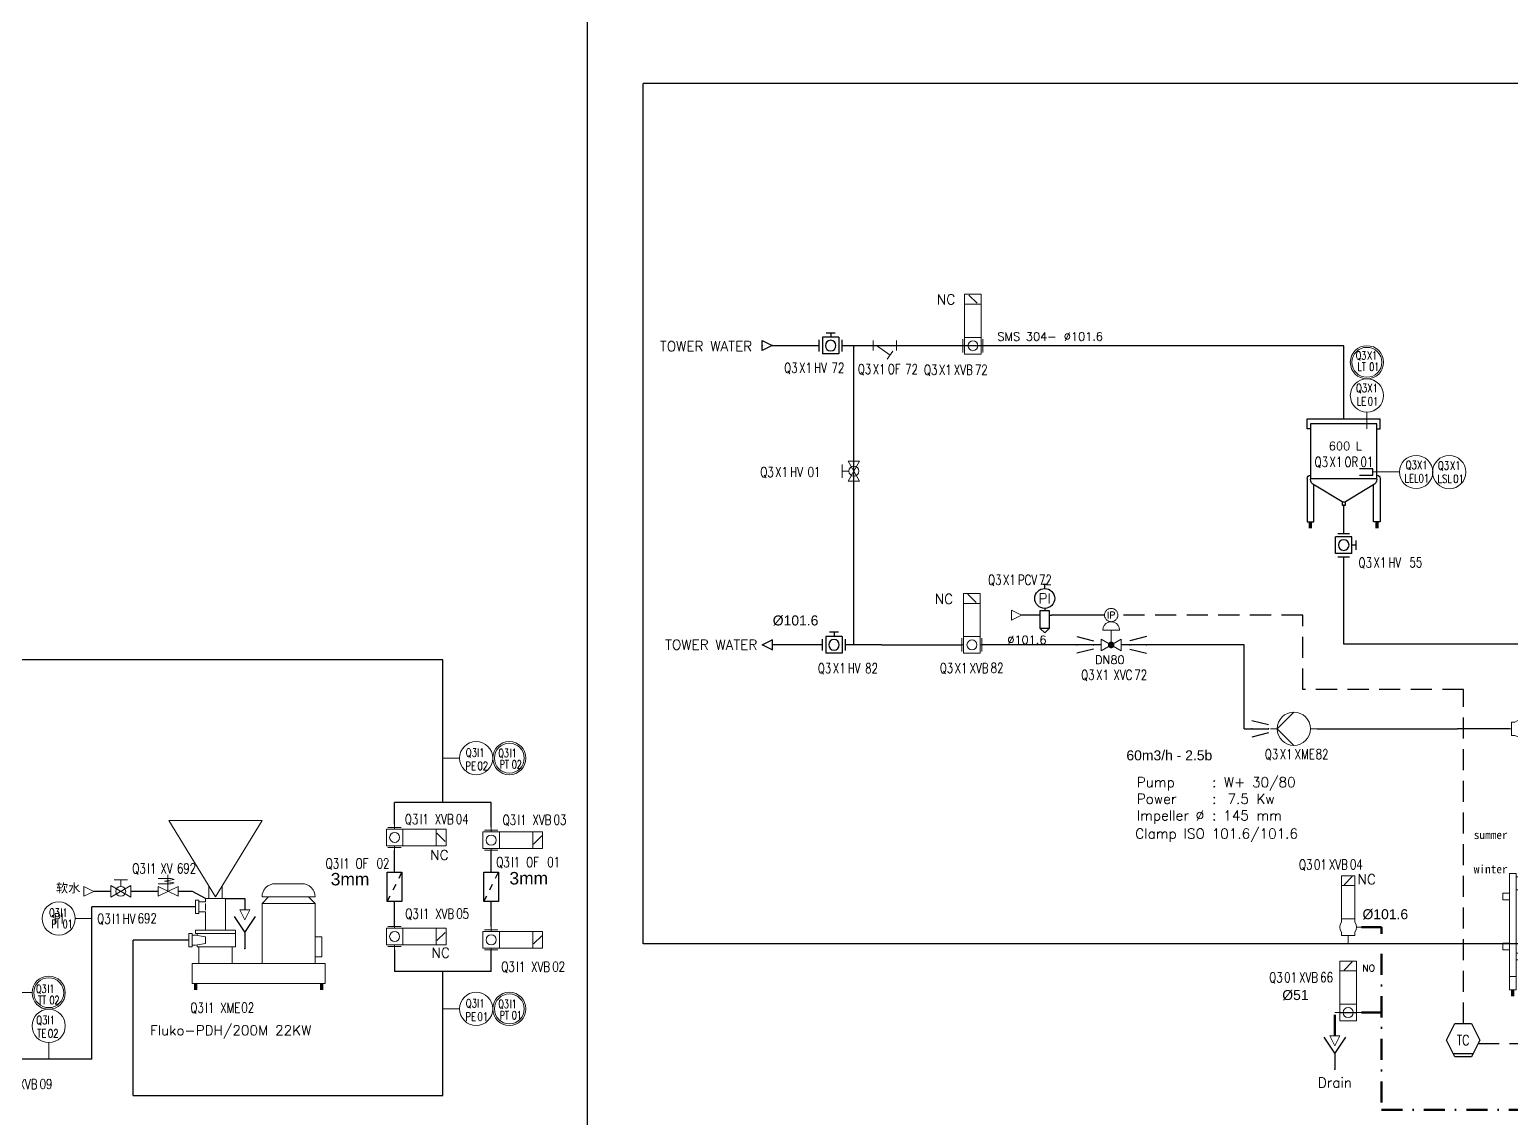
# Model space of a CAD drawing. Header units: inches. Extents: x 14952 to 16573, y 22099 to 23546.
# Drawn here: x 15573.9 to 16019.7, y 22370.2 to 22697.6 of the extents above; entities that cross this region are included whole.
import ezdxf
from ezdxf.enums import TextEntityAlignment as Align

# ---------------------------------------------------------------- set-up
doc = ezdxf.new("R2010")
doc.units = ezdxf.units.IN
doc.header["$MEASUREMENT"] = 0
for name, pattern in [('ACAD_ISO02W100', [15, 12, -3]), ('DASHDOT2', [12.7, 6.35, -3.175, 0, -3.175]), ('DASHED', [19.05, 12.7, -6.35]), ('DASHED2', [9.525, 6.35, -3.175])]:
    doc.linetypes.add(name, pattern=pattern)
for name, color, linetype in [('14 Pipe Water Cold', 142, 'Continuous'), ('60 TXT International', 7, 'Continuous'), ('DIAMETRE', 7, 'Continuous'), ('LIAISON INSTRUMENTATION', 140, 'DASHED2'), ('MATERIEL-DIVERS', 7, 'Continuous'), ('POMPES-PROCESS', 7, 'Continuous'), ('REPERES', 7, 'Continuous'), ('Steam pipe', 231, 'Continuous'), ('techn-data', 7, 'Continuous'), ('TEXTES', 7, 'Continuous'), ('TUYAUTERIE-AIR INSTRUMENT', 3, 'Continuous'), ('TUYAUTERIE-EAU', 5, 'Continuous'), ('TUYAUTERIE-EAU UTILITES FROIDE', 142, 'Continuous'), ('TUYAUTERIE-NEP', 4, 'DASHDOT2'), ('TUYAUTERIE-PROCESS', 30, 'Continuous'), ('TXT_FR', 7, 'Continuous'), ('VANNES', 7, 'Continuous'), ('VANNES-FLUIDES-AUX', 7, 'Continuous'), ('VANNES-PROCESS', 7, 'Continuous')]:
    doc.layers.add(name, color=color, linetype=linetype)
for name, color, linetype, lineweight in [('17 Pipe CIP', 4, 'DASHDOT2', 50), ('19 Pipe Process', 30, 'Continuous', 30), ('31 Equipment', 7, 'Continuous', 9), ('32 Instruments Control Loop', 140, 'DASHED', 9), ('33 Instruments Labels', 7, 'Continuous', 9), ('40 TXT Data', 7, 'Continuous', 9), ('43 TXT English', 7, 'Continuous', 9), ('61 Revision Cloud', 1, 'Continuous', 9), ('Equipment', 7, 'Continuous', 9), ('Valves-other', 7, 'Continuous', 9)]:
    doc.layers.add(name, color=color, linetype=linetype, lineweight=lineweight)
doc.layers.get('REPERES').off()
doc.styles.add('ROMANC', font='romanc')
doc.styles.add('ROMANS', font='ROMANS.SHX')
doc.styles.add('ROMANT', font='romant')
doc.styles.get("Standard").update_dxf_attribs({"font": 'arial.ttf'})

# ---------------------------------------------------------------- blocks, each defined once
blk = doc.blocks.new('FLE23')
at = {"color": 7}
for p, q in [((0, -1.5), (0, 1.5)), ((0, 1.5), (3, 0)), ((3, 0), (0, -1.5))]:
    blk.add_line(p, q, dxfattribs=at)
at = {"layer": 'MATERIEL-DIVERS', "color": 2}
for p in [(0, 0), (3, 0)]:
    blk.add_point(p, dxfattribs=at)
at = {"layer": 'MATERIEL-DIVERS', "color": 7, "extrusion": (-1, 0, 0)}
blk.add_point((0, 0), dxfattribs=at)
at = {"layer": 'MATERIEL-DIVERS', "color": 7, "extrusion": (1, 0, 0)}
blk.add_point((3, 0), dxfattribs=at)
blk = doc.blocks.new('FLE23-A')
at = {"color": 7}
for p, q in [((0, 1.5), (-3, 0)), ((-3, 0), (0, -1.5)), ((0, -1.5), (0, 1.5))]:
    blk.add_line(p, q, dxfattribs=at)
at = {"layer": 'MATERIEL-DIVERS', "color": 7, "extrusion": (-1, 0, 0)}
blk.add_point((-3, 0), dxfattribs=at)
at = {"layer": 'MATERIEL-DIVERS', "color": 2}
for p in [(-3, 0), (0, 0)]:
    blk.add_point(p, dxfattribs=at)
at = {"layer": 'MATERIEL-DIVERS', "color": 7, "extrusion": (1, 0, 0)}
blk.add_point((0, 0), dxfattribs=at)
blk = doc.blocks.new('APV-SIGN-ARW-FLOW-1')
at = {"layer": '31 Equipment'}
for p, q in [((-1.5, -1.5), (-1.5, 1.5)), ((-1.5, 1.5), (1.5, 0)), ((1.5, 0), (-1.5, -1.5))]:
    blk.add_line(p, q, dxfattribs=at)
blk = doc.blocks.new('EGOUT')
at = {"color": 7}
for p, q in [((-3.2, 9.61), (0, 4.81)), ((0, 4.81), (3.2, 9.61)), ((0, 4.81), (0, 0))]:
    blk.add_line(p, q, dxfattribs=at)
at = {"color": 7, "extrusion": (0, -1, 0)}
blk.add_point((0, 0), dxfattribs=at)
at = {"layer": 'POMPES-PROCESS', "style": 'ROMANS'}
blk.add_attdef('EGOUT', text='', height=3, dxfattribs=at).set_placement((0, -4), align=Align.MIDDLE)
blk = doc.blocks.new('NBF_ARROW-4TEXTS')
at = {"layer": '40 TXT Data', "color": 5, "style": 'ROMANS'}
blk.add_attdef('CAPACITY', text='', height=2.5, dxfattribs=at).set_placement((-5, 4), align=Align.BOTTOM_RIGHT)
blk.add_attdef('PID-NO/TAG', text='', height=2.5, dxfattribs=at).set_placement((-5, -7), align=Align.TOP_RIGHT)
at = {"layer": '43 TXT English', "style": 'ROMANS'}
blk.add_attdef('TEXT-ENG', text='', height=3, dxfattribs=at).set_placement((-5, -1), align=Align.BOTTOM_RIGHT)
at = {"layer": '60 TXT International', "style": 'ROMANS'}
blk.add_attdef('TEXT-RUS', text='', height=3, dxfattribs=at).set_placement((-5, -2), align=Align.TOP_RIGHT)
blk = doc.blocks.new('APV-FILT-GEN-Y-1')
at = {"layer": '31 Equipment'}
for p, q in [((-3.5, -1.5), (-3.5, 1.5)), ((-3.5, 0), (3.5, 0)), ((-2.5, 0), (1.6, -2.87)), ((3.5, 1.5), (3.5, -1.5)), ((2.46, -1.64), (0.74, -4.1))]:
    blk.add_line(p, q, dxfattribs=at)
blk = doc.blocks.new('REPNORM1')
at = {"layer": 'TEXTES', "style": 'ROMANS', "width": 0.75}
for tag, p in [('ZONE', (-9.75, -1.25)), ('SOUSZONE', (-5.25, -1.25)), ('ELEMENT', (-0.75, -1.25)), ('NUM', (5.59, -1.22))]:
    blk.add_attdef(tag, p, '', height=3, dxfattribs=at)
blk = doc.blocks.new('REPNORM')
at = {"layer": 'TEXTES', "style": 'ROMANS', "width": 0.75}
for tag, p in [('ZONE', (-9.75, -1.25)), ('SOUSZONE', (-5.25, -1.25)), ('ELEMENT', (0, -1.25)), ('NUM', (4.5, -1.25))]:
    blk.add_attdef(tag, p, '', height=3, dxfattribs=at)
blk = doc.blocks.new('TEXT-PUMP_caract_ANGLAIS')
at = {"layer": 'techn-data', "style": 'ROMANS'}
for s, p in [('Pump', (-22, 9)), ('Power', (-22, 4)), ('Kw', (14, 4)), ('Impeller %%C', (-22, -1)), ('mm', (14, -1))]:
    blk.add_text(s, height=3, dxfattribs=at).set_placement(p)
for p in [(2, 9), (2, 4), (2, -1)]:
    blk.add_text(':', height=3, dxfattribs=at).set_placement(p, align=Align.RIGHT)
blk.add_attdef('Type', (4.23, 9), '', height=3, dxfattribs=at)
for tag, p in [('Pui', (11.76, 4)), ('Dia', (11.76, -1))]:
    blk.add_attdef(tag, text='', height=3, dxfattribs=at).set_placement(p, align=Align.RIGHT)
blk = doc.blocks.new('APV-VLVM-BALL-KHV+MF-1')
at = {"layer": '31 Equipment', "ltscale": 38}
for p, q in [((-3, 0), (-4, 0)), ((3, 0), (4, 0))]:
    blk.add_line(p, q, dxfattribs=at)
at = {"layer": '31 Equipment'}
for p, q in [((-3, 1.734), (-3, -1.734)), ((-3, -1.734), (3, 1.734)), ((3, -1.734), (-3, 1.734)), ((-2, 3.5), (2, 3.5)), ((0, 1.5), (0, 3.5)), ((3, 1.734), (3, -1.734))]:
    blk.add_line(p, q, dxfattribs=at)
blk.add_circle((0, 0), 1.5, dxfattribs=at)
blk = doc.blocks.new('VALVBUTT A BRIDES')
at = {"layer": 'VANNES'}
for p, q in [((-3.5, -1.73), (-3.5, 1.74)), ((-2.5, 2.5), (-2.5, -2.5)), ((-2.5, 2.5), (2.5, 2.5)), ((-1.4, 3.77), (1.4, 3.77)), ((0, 3.77), (0, 2.5)), ((2.5, 2.5), (2.5, -2.5)), ((3.5, -1.73), (3.5, 1.74)), ((-2.5, -2.5), (2.5, -2.5))]:
    blk.add_line(p, q, dxfattribs=at)
blk.add_circle((0, 0), 1.6, dxfattribs=at)
blk = doc.blocks.new('APV-VLV-SSEAT-SW41-3')
at = {"layer": '31 Equipment', "ltscale": 38}
for p, q in [((1.25, 15.25), (-1.25, 12.75)), ((-2, 2.5), (-2, 1.5)), ((2, 2.5), (2, 1.5)), ((2.5, 0), (4, 0)), ((-2, -2.5), (-2, -1.5)), ((2, -2.5), (-2, -2.5)), ((-2, -2.5), (2, -2.5)), ((0, -2.5), (0, -5)), ((2, -2.5), (2, -1.5))]:
    blk.add_line(p, q, dxfattribs=at)
for points in [[(-2, 12.5), (2, 12.5), (2, 15.5), (-2, 15.5)], [(-2, 2.5), (2, 2.5), (2, 12.5), (-2, 12.5)]]:
    blk.add_lwpolyline(points, close=True, dxfattribs=at)
for start, end in [(143.1301, 216.8699), (323.1301, 36.8699)]:
    blk.add_arc((0, 0), 2.5, start, end, dxfattribs=at)
blk = doc.blocks.new('VANNE NO')
at = {"layer": 'techn-data', "style": 'ROMANT'}
blk.add_text('NO', height=2, dxfattribs=at).set_placement((0, 0), align=Align.MIDDLE)
blk = doc.blocks.new('BACONC2')
at = {"color": 7}
for p, q in [((-9.99, 14.84), (-9.99, 31.46)), ((-9.99, 31.45), (9.99, 31.45)), ((9.98, 31.46), (9.98, 14.84)), ((-11, 15), (-11, 2)), ((9.98, 15), (-10, 15)), ((11, 15), (11, 2)), ((-9, 2), (-9, 13.1)), ((-8.77, 13), (-0.5, 8)), ((0.5, 8), (8.76, 13)), ((9, 2), (9, 13.1)), ((-0.5, 7), (-0.5, 8)), ((0.5, 8), (-0.5, 8)), ((0.5, 7), (-0.5, 7)), ((0.5, 8), (0.5, 7)), ((-11, 2), (-9, 2)), ((11, 2), (9, 2))]:
    blk.add_line(p, q, dxfattribs=at)
at = {"color": 7, "const_width": 1}
for points in [[(-10, 2), (-10, 0)], [(10, 2), (10, 0)]]:
    blk.add_lwpolyline(points, dxfattribs=at)
at = {"color": 7}
for centre, radius, start, end in [((-10, 15), 1, 90, 180), ((-7.99, 14.84), 2, 180, 247.0717), ((7.98, 14.84), 2, 292.9479, 0), ((10, 15), 1, 0, 90)]:
    blk.add_arc(centre, radius, start, end, dxfattribs=at)
at = {"color": 7, "extrusion": (0, -1, 0)}
blk.add_point((0, 7), dxfattribs=at)
at = {"layer": 'TUYAUTERIE-NEP', "color": 2}
blk.add_point((0, 7), dxfattribs=at)
at = {"layer": 'TUYAUTERIE-NEP', "color": 7, "extrusion": (0, -1, 0)}
blk.add_point((0, 7), dxfattribs=at)
at = {"layer": 'VANNES-PROCESS'}
for p, q in [((11, 33), (-11, 33)), ((-11, 30), (-11, 33)), ((11, 30), (11, 33)), ((-10, 30), (-11, 30)), ((10, 30), (11, 30))]:
    blk.add_line(p, q, dxfattribs=at)
blk = doc.blocks.new('DETR12MODIF')
at = {"layer": 'MATERIEL-DIVERS', "color": 7}
for p, q in [((-0.67, 9.33), (0.67, 9.33)), ((0, 8), (0, 9.33)), ((-1.33, 0), (-2, 0)), ((-1.33, -4), (-1.33, 1.33)), ((-1.33, 1.33), (1.33, 1.33)), ((1.33, 1.33), (1.33, -4)), ((1.33, 0), (2, 0)), ((-1.33, -4), (0, -5.33)), ((1.33, -4), (-1.33, -4)), ((0, -5.33), (1.33, -4))]:
    blk.add_line(p, q, dxfattribs=at)
at = {"layer": 'MATERIEL-DIVERS'}
blk.add_line((0, 2), (0, 1.33), dxfattribs=at)
blk.add_circle((0, 5), 3, dxfattribs=at)
at = {"layer": 'MATERIEL-DIVERS', "style": 'ROMANS'}
blk.add_text('PI', height=3, dxfattribs=at).set_placement((0, 5), align=Align.MIDDLE)
blk = doc.blocks.new('APV-VLV-BFLY-SVS-3')
at = {"layer": '31 Equipment', "ltscale": 38}
for p, q in [((1.25, 15.25), (-1.25, 12.75)), ((-2.5, 0), (-4, 0)), ((2.5, 2.5), (-2.5, 2.5)), ((-2.5, 2.5), (-2.5, -2.5)), ((2.5, -2.5), (2.5, 2.5)), ((2.5, 0), (4, 0)), ((-2.5, -2.5), (2.5, -2.5))]:
    blk.add_line(p, q, dxfattribs=at)
at = {"layer": '31 Equipment'}
for p, q in [((-3, 2), (-3, -2)), ((3, -2), (3, 2))]:
    blk.add_line(p, q, dxfattribs=at)
at = {"layer": '31 Equipment', "ltscale": 38}
for points in [[(-2.5, 12.5), (2.5, 12.5), (2.5, 15.5), (-2.5, 15.5)], [(-2.5, 2.5), (2.5, 2.5), (2.5, 12.5), (-2.5, 12.5)]]:
    blk.add_lwpolyline(points, close=True, dxfattribs=at)
blk.add_circle((0, 0), 1.5, dxfattribs=at)
blk = doc.blocks.new('APV-VLV-MODUL-2WAY-1')
at = {"layer": '31 Equipment', "linetype": 'ACAD_ISO02W100', "ltscale": 38}
for p, q in [((2.5, 4.5), (-2.5, 4.5)), ((0, 1), (0, 4.5))]:
    blk.add_line(p, q, dxfattribs=at)
at = {"layer": '31 Equipment', "ltscale": 38}
for p, q in [((-3, 0), (-4, 0)), ((3, 0), (4, 0))]:
    blk.add_line(p, q, dxfattribs=at)
at = {"layer": '31 Equipment'}
for p, q in [((-3, 1.734), (-3, -1.734)), ((-3, -1.734), (3, 1.734)), ((3, -1.734), (-3, 1.734)), ((3, 1.734), (3, -1.734))]:
    blk.add_line(p, q, dxfattribs=at)
at = {"layer": '31 Equipment', "const_width": 1}
blk.add_lwpolyline([(-0.5, 0, 1), (0.5, 0, 1)], format="xyb", close=True, dxfattribs=at)
at = {"layer": '31 Equipment', "linetype": 'ACAD_ISO02W100', "ltscale": 38}
blk.add_arc((0, 4.5), 2.5, 0, 180, dxfattribs=at)
blk = doc.blocks.new('APV-VLV-IPCNV-GEN-1')
at = {"layer": '31 Equipment', "linetype": 'ACAD_ISO02W100', "ltscale": 38}
blk.add_circle((0, 0), 2, dxfattribs=at)
at = {"layer": '31 Equipment', "style": 'ROMANS'}
blk.add_text('IP', height=2, dxfattribs=at).set_placement((0, 0), align=Align.MIDDLE)
blk = doc.blocks.new('APV-PMP-GEN-CENTR-1')
at = {"layer": '31 Equipment', "ltscale": 38}
for p, q in [((5, 0), (0, 5)), ((-5, 0), (-7, 0)), ((5, 0), (0, -5)), ((5, 0), (7, 0))]:
    blk.add_line(p, q, dxfattribs=at)
blk.add_circle((0, 0), 5, dxfattribs=at)
blk = doc.blocks.new('APV-INS-M-L-LE2')
at = {"layer": '31 Equipment', "color": 7}
blk.add_line((5, 0), (13, 0), dxfattribs=at)
at = {"layer": '31 Equipment', "lineweight": 25}
blk.add_lwpolyline([(17, 1), (13, 1), (13, 0), (13, -1), (17, -1)], dxfattribs=at)
at = {"layer": '31 Equipment', "color": 7}
blk.add_circle((0, 0), 5, dxfattribs=at)
at = {"layer": '33 Instruments Labels', "style": 'ROMANS', "width": 0.8}
blk.add_attdef('LE?', text='', height=3, dxfattribs=at).set_placement((0, 0), align=Align.MIDDLE)
blk = doc.blocks.new('APV-INS-M-L-LS')
at = {"layer": '31 Equipment', "color": 7}
blk.add_circle((0, 0), 5, dxfattribs=at)
at = {"layer": '33 Instruments Labels', "style": 'ROMANS', "width": 0.8}
blk.add_attdef('LS?', text='', height=3, dxfattribs=at).set_placement((0, 0), align=Align.MIDDLE)
blk = doc.blocks.new('APV-INS-M-L-LE1')
at = {"layer": '31 Equipment', "color": 7}
blk.add_line((0, -5), (0, -10), dxfattribs=at)
blk.add_circle((0, 0), 5, dxfattribs=at)
blk = doc.blocks.new('APV-INS-F-L-LT')
at = {"layer": '31 Equipment'}
for radius in [5, 4.5]:
    blk.add_circle((0, 0), radius, dxfattribs=at)
blk = doc.blocks.new('REPINS')
at = {"layer": 'TEXTES', "style": 'ROMANS', "width": 0.75}
for tag, p in [('ZONE', (-3.3, 1)), ('SOUSZONE', (0.1, 1)), ('NUM', (0.2, -3))]:
    blk.add_attdef(tag, p, '', height=2.5, dxfattribs=at)
blk.add_attdef('ELEMENT', text='', height=2.5, dxfattribs=at).set_placement((-0.2, -3), align=Align.RIGHT)
blk = doc.blocks.new('REPINS2')
at = {"layer": 'TEXTES', "style": 'ROMANS', "width": 0.7}
for tag, p in [('ZONE', (-3.35, 0.8)), ('SOUSZONE', (0.05, 0.8)), ('NUM', (0.7, -2.6))]:
    blk.add_attdef(tag, p, '', height=2.5, dxfattribs=at)
blk.add_attdef('ELEMENT', text='', height=2.5, dxfattribs=at).set_placement((-1.56, -2.59), align=Align.CENTER)
blk = doc.blocks.new('CR')
at = {"color": 7}
for p, q in [((-2.5, 2.5), (2.5, 1.25)), ((2.5, 1.25), (2.5, 1.25)), ((2.5, -1.25), (-2.5, -2.5))]:
    blk.add_line(p, q, dxfattribs=at)
at = {"color": 7, "extrusion": (-1, 0, 0)}
blk.add_point((-2.5, 0), dxfattribs=at)
at = {"color": 7, "extrusion": (1, 0, 0)}
blk.add_point((2.5, 0), dxfattribs=at)
blk = doc.blocks.new('APV-VLV-SSEAT-SW43-11')
at = {"layer": '31 Equipment', "ltscale": 38}
for p, q in [((-2, 6.5), (-2, 7.5)), ((2, 6.5), (2, 7.5)), ((2.5, 5), (4, 5)), ((-4, 0), (-2.5, 0)), ((-2, 2.5), (-2, 3.5)), ((-2, 2.5), (2, 2.5)), ((-2, 1.5), (-2, 2.5)), ((2, 2.5), (2, 3.5)), ((2, 1.5), (2, 2.5)), ((-2, -2.5), (-2, -1.5)), ((-2, -2.5), (2, -2.5)), ((0, -5), (0, -2.5)), ((2, -2.5), (2, -1.5))]:
    blk.add_line(p, q, dxfattribs=at)
at = {"layer": '31 Equipment', "lineweight": 30, "ltscale": 38}
blk.add_line((0, 0), (0, 5), dxfattribs=at)
at = {"layer": '31 Equipment', "lineweight": 30}
for p, q in [((0, 5), (2.5, 5)), ((-2.5, 0), (0, 0))]:
    blk.add_line(p, q, dxfattribs=at)
at = {"layer": '31 Equipment', "ltscale": 38}
blk.add_lwpolyline([(-2, 7.5), (2, 7.5), (2, 17.5), (-2, 17.5)], close=True, dxfattribs=at)
for centre, start, end in [((0, 5), 143.1301, 216.8699), ((0, 5), 323.1301, 36.8699), ((0, 0), 143.1301, 216.8699), ((0, 0), 323.1301, 36.8699)]:
    blk.add_arc(centre, 2.5, start, end, dxfattribs=at)
blk = doc.blocks.new('A$C67AE6050')
at = {"layer": '31 Equipment'}
for p, q in [((2, 22.5), (2, 24.84)), ((2, 24.84), (6, 24.84)), ((2, 22.5), (6, 24.84)), ((6, 24.84), (6, 22.5))]:
    blk.add_line(p, q, dxfattribs=at)
blk.add_blockref('APV-VLV-SSEAT-SW43-11', (4, 5), dxfattribs=at)
blk = doc.blocks.new('APV-INS-F-PLC-TC')
at = {"layer": '31 Equipment', "lineweight": -3}
for p, q in [((-5, 0), (-2.5, 5)), ((-2.5, 5), (2.5, 5)), ((2.5, 5), (5, 0)), ((-2.5, -5), (-5, 0)), ((5, 0), (2.5, -5)), ((-3, -4), (3, -4)), ((2.5, -5), (-2.5, -5))]:
    blk.add_line(p, q, dxfattribs=at)
at = {"layer": '33 Instruments Labels', "style": 'ROMANS', "width": 0.8}
blk.add_text('TC', height=3, dxfattribs=at).set_placement((0, 0), align=Align.MIDDLE)
blk = doc.blocks.new('APV-VLV-BFLY-SV-4')
at = {"layer": '31 Equipment', "ltscale": 38}
for p, q in [((1.25, 15.25), (-1.25, 12.75)), ((2.5, 2.5), (-2.5, 2.5)), ((-2.5, 2.5), (-2.5, -2.5)), ((2.5, -2.5), (2.5, 2.5)), ((-2.5, -2.5), (2.5, -2.5))]:
    blk.add_line(p, q, dxfattribs=at)
at = {"layer": '31 Equipment'}
for p, q in [((-4, 0), (-2.5, 0)), ((2.5, 0), (4, 0))]:
    blk.add_line(p, q, dxfattribs=at)
at = {"layer": '31 Equipment', "lineweight": 30}
blk.add_line((-2.5, 0), (2.5, 0), dxfattribs=at)
at = {"layer": '31 Equipment', "ltscale": 38}
for points in [[(-2.5, 12.5), (2.5, 12.5), (2.5, 15.5), (-2.5, 15.5)], [(-2.5, 2.5), (2.5, 2.5), (2.5, 12.5), (-2.5, 12.5)]]:
    blk.add_lwpolyline(points, close=True, dxfattribs=at)
blk.add_circle((0, 0), 1.5, dxfattribs=at)
blk = doc.blocks.new('A$C0E460E77')
at = {"layer": '31 Equipment'}
for p, q in [((32, 2), (32, 37)), ((34, 37), (32, 37)), ((34, 2), (34, 37)), ((90, 36), (34, 36)), ((92, 37), (90, 37)), ((90, 10), (90, 37)), ((92, 10), (92, 37)), ((106, 36), (92, 36)), ((106, 2), (106, 37)), ((108, 37), (106, 37)), ((108, 2), (108, 37)), ((90, 32), (34, 32)), ((60, 13), (60, 32)), ((60, 13), (60, 32)), ((64, 13), (64, 32)), ((64, 13), (64, 32)), ((106, 32), (92, 32)), ((30, 29), (30, 31)), ((32, 31), (30, 31)), ((32, 29), (30, 29)), ((95, 31), (92, 31)), ((95, 29), (92, 29)), ((95, 29), (95, 31)), ((30, 14), (30, 16)), ((32, 16), (30, 16)), ((32, 14), (30, 14)), ((95, 16), (92, 16)), ((95, 14), (92, 14)), ((95, 14), (95, 16)), ((90, 13), (34, 13)), ((90, 11), (34, 11)), ((92, 10), (90, 10)), ((106, 13), (92, 13)), ((106, 11), (92, 11)), ((34, 6), (32, 6)), ((108, 6), (106, 6)), ((34, 2), (32, 2)), ((108, 2), (106, 2))]:
    blk.add_line(p, q, dxfattribs=at)
for points in [[(32.5, 2), (33.5, 2), (32.5, 0), (33.5, 0)], [(106.5, 2), (107.5, 2), (106.5, 0), (107.5, 0)]]:
    blk.add_trace(points, dxfattribs=at)
blk = doc.blocks.new('APV-MIX-POWD-TPM-2')
at = {"layer": '31 Equipment', "ltscale": 38}
for p, q in [((-24, 51), (-10, 28)), ((-24, 51), (4, 51)), ((4, 51), (-10, 28)), ((-12, 27.5), (-12, 31.29)), ((-8, 27.5), (-8, 31.29)), ((-13, 26.5), (-13, 27.5)), ((-7, 18), (-7, 27.5)), ((-15, 26.5), (-13, 26.5)), ((-15, 23.5), (-13, 23.5)), ((-13, 24), (-13, 26)), ((-13, 18), (-13, 23.5)), ((-17, 16.5), (-16, 16.5)), ((-17, 13.5), (-16, 13.5)), ((-13, 16), (-16, 16.5)), ((-13, 14), (-16, 13.5)), ((-15.5, 16.42), (-15.5, 17)), ((-15.5, 13), (-15.5, 13.58)), ((-13, 14), (-13, 16)), ((20, 16), (22, 16)), ((22, 10), (22, 16)), ((20, 10), (22, 10)), ((-17, 8), (23, 8)), ((-17, 2), (-17, 8)), ((23, 2), (23, 8)), ((-17, 2), (23, 2))]:
    blk.add_line(p, q, dxfattribs=at)
at = {"layer": '31 Equipment'}
for p, q in [((8, 32), (16, 32)), ((-13, 27.5), (-7, 27.5)), ((6, 28), (4, 26)), ((4, 28), (20, 28)), ((18, 28), (20, 26)), ((4, 8), (4, 26)), ((4, 26), (20, 26)), ((20, 8), (20, 26)), ((-16, 18), (-4, 18)), ((-16, 17), (-4, 17)), ((-15.5, 13), (-4, 13))]:
    blk.add_line(p, q, dxfattribs=at)
at = {"layer": '31 Equipment', "color": 7}
for p, q in [((-16, 23), (-16, 27)), ((-16, 27), (-15, 27)), ((-15, 23), (-15, 27)), ((-16, 23), (-15, 23)), ((-16, 17.01), (-16, 18)), ((-4, 13), (-4, 18)), ((-18, 13), (-18, 17)), ((-18, 17), (-17, 17)), ((-17, 13), (-17, 17)), ((-18, 13), (-17, 13)), ((-15, 8), (-15, 13)), ((-5, 8), (-5, 13))]:
    blk.add_line(p, q, dxfattribs=at)
at = {"layer": '31 Equipment'}
for centre, start, end in [((8, 28), 90, 180), ((16, 28), 0, 90)]:
    blk.add_arc(centre, 4, start, end, dxfattribs=at)
for points in [[(-15.5, 2), (-16.5, 2), (-15.5, 0), (-16.5, 0)], [(22.5, 2), (21.5, 2), (22.5, 0), (21.5, 0)]]:
    blk.add_trace(points, dxfattribs=at)
blk = doc.blocks.new('APV-INS-M-L-TE')
at = {"layer": '31 Equipment', "color": 7}
blk.add_line((0, -5), (0, -10), dxfattribs=at)
blk.add_circle((0, 0), 5, dxfattribs=at)
at = {"layer": '33 Instruments Labels', "style": 'ROMANS', "width": 0.8, "flags": 8}
blk.add_attdef('TE', text='', height=3, dxfattribs=at).set_placement((0, 0), align=Align.MIDDLE)
blk = doc.blocks.new('APV-INS-M-L-PI')
at = {"layer": '31 Equipment', "color": 7}
blk.add_line((0, -5), (0, -10), dxfattribs=at)
blk.add_circle((0, 0), 5, dxfattribs=at)
at = {"layer": '33 Instruments Labels', "style": 'ROMANS', "width": 0.8, "flags": 8}
blk.add_attdef('PI', text='', height=3, dxfattribs=at).set_placement((0, 0), align=Align.MIDDLE)
blk = doc.blocks.new('APV-INS-F-L-TT')
at = {"layer": '31 Equipment'}
for radius in [5, 4.5]:
    blk.add_circle((0, 0), radius, dxfattribs=at)
blk = doc.blocks.new('PSTR')
at = {"color": 7}
for p, q in [((3, 1.5), (-3, 1.5)), ((-3, 1.5), (-3, -1.5)), ((-0.6, -0.3), (0.6, 0.3)), ((1.8, 0.9), (3, 1.5)), ((3, -1.5), (3, 1.5)), ((-3, -1.5), (-1.8, -0.9)), ((-3, -1.5), (3, -1.5))]:
    blk.add_line(p, q, dxfattribs=at)
at = {"color": 7, "extrusion": (-1, 0, 0)}
blk.add_point((-3, 0), dxfattribs=at)
at = {"color": 7, "extrusion": (1, 0, 0)}
blk.add_point((3, 0), dxfattribs=at)
blk = doc.blocks.new('APV-INS-M-L-PE')
at = {"layer": '31 Equipment', "color": 7}
blk.add_line((0, -5), (0, -10), dxfattribs=at)
blk.add_circle((0, 0), 5, dxfattribs=at)
at = {"layer": '33 Instruments Labels', "style": 'ROMANS', "width": 0.8, "flags": 8}
blk.add_attdef('PE', text='', height=3, dxfattribs=at).set_placement((0, 0), align=Align.MIDDLE)
blk = doc.blocks.new('APV-INS-F-L-PT')
at = {"layer": '31 Equipment'}
for radius in [5, 4.5]:
    blk.add_circle((0, 0), radius, dxfattribs=at)
blk = doc.blocks.new('NOR-SOLENOID_VALVE_2_WAY')
for p, q in [((0, -0.01), (0, 4.99)), ((-3.03, -1.48), (2.97, 1.52)), ((-3.03, 1.52), (-3.03, -1.48)), ((2.97, -1.48), (-3.03, 1.52)), ((-1.02, 3.92), (-1.89, 3.58)), ((-1.89, 3.58), (1.05, 3.1)), ((1.05, 3.1), (-1.89, 2.62)), ((-1.02, 2.27), (-1.89, 2.62)), ((2.99, 3.92), (-1.02, 3.92)), ((2.99, 2.27), (-1.02, 2.27)), ((2.97, 1.52), (2.97, -1.48))]:
    blk.add_line(p, q)
at = {"layer": 'Equipment', "insert": (0, 0), "char_height": 2.5, "width": 210, "attachment_point": 1}
blk.add_mtext('{\\C5; }', dxfattribs=at)

msp = doc.modelspace()

# ---------------------------------------------------------------- linework, layer by layer
at = {"layer": '14 Pipe Water Cold'}
for p, q in [((15811.58, 22602.47), (15797.58, 22602.47)), ((15837.21, 22602.47), (15818.58, 22602.47)), ((15822.06, 22582.47), (15822.06, 22602.47)), ((15896.52, 22602.47), (15837.21, 22602.47)), ((15969.52, 22602.47), (15896.52, 22602.47)), ((15969.52, 22580.47), (15969.52, 22602.47)), ((15822.06, 22512.47), (15822.06, 22582.47)), ((15969.52, 22545.97), (15969.52, 22554.47)), ((15812.58, 22512.47), (15797.58, 22512.47)), ((15830.45, 22512.43), (15819.58, 22512.43)), ((15830.45, 22512.43), (15854.61, 22512.43)), ((15896.52, 22512.43), (15860.61, 22512.43)), ((15939.52, 22512.43), (15902.52, 22512.43)), ((15939.52, 22487.2), (15939.52, 22512.43)), ((16044.06, 22512.68), (15969.52, 22512.68)), ((15939.52, 22487.2), (15947.02, 22487.2)), ((15961.52, 22487.2), (16003.8, 22487.2)), ((16019.48, 22487.2), (16003.8, 22487.2))]:
    msp.add_line(p, q, dxfattribs=at)
at = {"layer": '17 Pipe CIP'}
for p, q in [((15974.87, 22427.47), (15980.87, 22427.47)), ((15980.87, 22427.47), (15980.87, 22425.47)), ((15980.87, 22419.47), (15980.87, 22372.47)), ((15966.87, 22394.79), (15966.87, 22401.79)), ((15980.87, 22401.79), (15974.87, 22401.79)), ((15980.87, 22372.47), (16047.58, 22372.47))]:
    msp.add_line(p, q, dxfattribs=at)
at = {"layer": '19 Pipe Process'}
for p, q in [((16464.38, 22681.42), (15758.65, 22681.42)), ((15758.65, 22422.47), (15758.65, 22681.42)), ((15698.34, 22507.94), (15467.84, 22507.94)), ((15698.34, 22464.99), (15698.34, 22507.94)), ((15683.81, 22458.49), (15683.81, 22464.99)), ((15712.87, 22464.99), (15683.81, 22464.99)), ((15712.87, 22457.67), (15712.87, 22464.99)), ((15683.8, 22444.17), (15683.8, 22450.67)), ((15712.87, 22444.17), (15712.87, 22450.67)), ((15592.67, 22420.55), (15592.67, 22433.56)), ((15623.88, 22433.56), (15592.67, 22433.56)), ((15683.8, 22427.67), (15683.8, 22435.17)), ((15712.87, 22427.67), (15712.87, 22435.17)), ((15609.84, 22423.56), (15605.07, 22423.56)), ((15605.07, 22376.78), (15605.07, 22423.56)), ((15621.88, 22423.56), (15609.84, 22423.56)), ((15592.67, 22387.76), (15592.67, 22420.55)), ((15683.81, 22420.67), (15683.81, 22414.17)), ((15712.87, 22414.17), (15712.87, 22420.67)), ((15865.67, 22422.47), (15758.65, 22422.47)), ((16016.29, 22422.47), (15865.67, 22422.47)), ((16026.29, 22422.47), (15967.58, 22422.47)), ((15712.87, 22414.17), (15683.81, 22414.17)), ((15698.34, 22376.78), (15698.34, 22414.17)), ((15592.67, 22387.76), (15557.9, 22387.76)), ((15605.07, 22376.78), (15698.34, 22376.78))]:
    msp.add_line(p, q, dxfattribs=at)
msp.add_lwpolyline([(15894.86, 22298.18), (16012.81, 22298.18), (16012.81, 22335.89), (15741.87, 22335.89), (15741.87, 22701.71), (16353.75, 22701.71)], dxfattribs=at)
at = {"layer": '31 Equipment', "color": 7}
for p, q in [((15869.52, 22519.91), (15869.52, 22522.91)), ((15869.52, 22522.91), (15872.52, 22521.41)), ((15872.52, 22521.41), (15869.52, 22519.91))]:
    msp.add_line(p, q, dxfattribs=at)
at = {"layer": '32 Instruments Control Loop'}
msp.add_line((15574.67, 22407.78), (15520.25, 22407.88), dxfattribs=at)
at = {"layer": 'LIAISON INSTRUMENTATION'}
for points in [[(16005.62, 22398.49), (16005.62, 22499), (15957.18, 22499), (15957.18, 22521.41), (15901.52, 22521.41)], [(16009.96, 22392.48), (16044.31, 22392.47)]]:
    msp.add_lwpolyline(points, dxfattribs=at)
at = {"layer": 'TUYAUTERIE-AIR INSTRUMENT'}
for p, q in [((15877.52, 22521.41), (15872.52, 22521.41)), ((15886.52, 22521.41), (15881.52, 22521.41)), ((15897.52, 22521.41), (15886.52, 22521.41))]:
    msp.add_line(p, q, dxfattribs=at)
at = {"layer": 'TUYAUTERIE-EAU'}
for p, q in [((15598.35, 22438.26), (15593.25, 22438.26)), ((15612.59, 22438.26), (15604.35, 22438.26)), ((15622.99, 22438.26), (15618.59, 22438.26)), ((15626.88, 22436.06), (15622.99, 22438.26)), ((15632.88, 22436.06), (15638.72, 22436.06)), ((15638.72, 22436.06), (15638.72, 22432.7))]:
    msp.add_line(p, q, dxfattribs=at)
at = {"layer": 'TUYAUTERIE-EAU UTILITES FROIDE'}
msp.add_line((15969.52, 22512.68), (15969.52, 22538.97), dxfattribs=at)

# ---------------------------------------------------------------- block references
msp.add_blockref('APV-VLV-BFLY-SV-4', (15970.87, 22401.79))
at = {"layer": '14 Pipe Water Cold', "xscale": -1}
for p in [(15815.08, 22602.5), (15816.08, 22512.46)]:
    msp.add_blockref('VALVBUTT A BRIDES', p, dxfattribs=at)
at = {"layer": '14 Pipe Water Cold', "xscale": -1, "rotation": 270}
msp.add_blockref('VALVBUTT A BRIDES', (15969.52, 22542.47), dxfattribs=at)
at = {"layer": '31 Equipment'}
ref = msp.add_blockref('NBF_ARROW-4TEXTS', (15755.44, 22600.9), dxfattribs=dict(at, xscale=-1))
ref.add_attrib('TEXT-ENG', 'TOWER WATER', dxfattribs={"layer": '43 TXT English', "height": 3, "style": 'ROMANS'}).set_placement((15791.44, 22599.9), align=Align.BOTTOM_RIGHT)
for name, p in [('APV-INS-F-L-LT', (15976.52, 22597.47)), ('APV-MIX-POWD-TPM-2', (15639.88, 22408.56)), ('APV-VLVM-BALL-KHV+MF-1', (15601.35, 22438.26)), ('APV-INS-F-L-TT', (15579.67, 22407.76)), ('APV-INS-M-L-TE', (15579.67, 22397.76)), ('APV-INS-F-PLC-TC', (16005.47, 22393.49))]:
    msp.add_blockref(name, p, dxfattribs=at)
at = {"layer": '31 Equipment', "xscale": -1}
msp.add_blockref('APV-INS-M-L-LE1', (15976.52, 22587.47), dxfattribs=at)
for name, p, rotation in [('APV-VLVM-BALL-KHV+MF-1', (15822.06, 22564.72), 90), ('APV-SIGN-ARW-FLOW-1', (15591.75, 22438.26), 180)]:
    msp.add_blockref(name, p, dxfattribs=dict(at, rotation=rotation))
at = {"layer": '31 Equipment'}
for name, p, rotation in [('APV-INS-M-L-LE2', (15991.31, 22564.46), 180), ('APV-INS-M-L-LS', (16001.3, 22564.43), 90)]:
    msp.add_blockref(name, p, dxfattribs=dict(at, rotation=rotation))
ref = msp.add_blockref('NBF_ARROW-4TEXTS', (15756.99, 22511.08), dxfattribs=dict(at, xscale=-1))
ref.add_attrib('TEXT-ENG', 'TOWER WATER', dxfattribs={"layer": '43 TXT English', "height": 3, "style": 'ROMANS'}).set_placement((15792.99, 22510.08), align=Align.BOTTOM_RIGHT)
ref = msp.add_blockref('APV-INS-M-L-PI', (15582.67, 22430.09), dxfattribs=dict(at, rotation=89.9999999999999))
ref.add_attrib('PI', 'PI', dxfattribs={"layer": '33 Instruments Labels', "height": 3, "style": 'ROMANS', "width": 0.8}).set_placement((15582.67, 22430.09), align=Align.MIDDLE)
at = {"layer": '61 Revision Cloud', "xscale": -1, "rotation": 270}
msp.add_blockref('A$C67AE6050', (16017.57, 22483.2), dxfattribs=at)
at = {"layer": 'MATERIEL-DIVERS', "xscale": -1}
for name, p in [('FLE23-A', (15794.5, 22602.5)), ('BACONC2', (15969.52, 22547.47)), ('CR', (15907.66, 22512.43))]:
    msp.add_blockref(name, p, dxfattribs=at)
at = {"layer": 'MATERIEL-DIVERS'}
for name, p in [('CR', (15891.66, 22512.43)), ('CR', (15944.39, 22487.2)), ('EGOUT', (15638.72, 22421.11))]:
    msp.add_blockref(name, p, dxfattribs=at)
at = {"layer": 'MATERIEL-DIVERS', "rotation": 270}
for name, p in [('APV-INS-M-L-PE', (15708.34, 22478.35)), ('APV-INS-F-L-PT', (15718.34, 22478.35)), ('APV-SIGN-ARW-FLOW-1', (15638.72, 22431.2)), ('APV-INS-M-L-PE', (15708.34, 22402.88)), ('APV-INS-F-L-PT', (15718.34, 22402.88)), ('APV-SIGN-ARW-FLOW-1', (15966.87, 22393.29))]:
    msp.add_blockref(name, p, dxfattribs=at)
at = {"layer": 'MATERIEL-DIVERS', "linetype": 'DASHED2', "xscale": -1.469999999999999, "yscale": 1.469999999999999, "zscale": 1.469999999999999, "rotation": 270}
for p in [(15683.8, 22439.58), (15712.87, 22439.58)]:
    msp.add_blockref('PSTR', p, dxfattribs=at)
at = {"layer": 'MATERIEL-DIVERS'}
ref = msp.add_blockref('EGOUT', (15966.87, 22384.79), dxfattribs=dict(at, xscale=-1))
ref.add_attrib('EGOUT', 'Drain', dxfattribs={"layer": 'POMPES-PROCESS', "height": 3, "style": 'ROMANS'}).set_placement((15966.87, 22380.79), align=Align.MIDDLE)
at = {"layer": 'REPERES'}
ref = msp.add_blockref('REPNORM', (15810.82, 22595.55), dxfattribs=at)
ref.add_attrib('ZONE', 'Q3', (15801.07, 22594.3), dxfattribs={"layer": 'TEXTES', "height": 3, "style": 'ROMANS', "width": 0.75})
ref.add_attrib('SOUSZONE', 'X1', (15805.57, 22594.3), dxfattribs={"layer": 'TEXTES', "height": 3, "style": 'ROMANS', "width": 0.75})
ref.add_attrib('ELEMENT', 'HV', (15810.09, 22594.3), dxfattribs={"layer": 'TEXTES', "height": 3, "style": 'ROMANS', "width": 0.75})
ref.add_attrib('NUM', '72', (15815.32, 22594.3), dxfattribs={"layer": 'TEXTES', "height": 3, "style": 'ROMANS', "width": 0.75})
ref = msp.add_blockref('REPNORM', (15832.99, 22595.16), dxfattribs=at)
ref.add_attrib('ZONE', 'Q3', (15823.24, 22593.91), dxfattribs={"layer": 'TEXTES', "height": 3, "style": 'ROMANS', "width": 0.75})
ref.add_attrib('SOUSZONE', 'X1', (15827.74, 22593.92), dxfattribs={"layer": 'TEXTES', "height": 3, "style": 'ROMANS', "width": 0.75})
ref.add_attrib('ELEMENT', 'OF', (15832.26, 22593.92), dxfattribs={"layer": 'TEXTES', "height": 3, "style": 'ROMANS', "width": 0.75})
ref.add_attrib('NUM', '72', (15837.49, 22593.92), dxfattribs={"layer": 'TEXTES', "height": 3, "style": 'ROMANS', "width": 0.75})
for name, p, values in [('REPINS2', (15976.52, 22597.47), {'ZONE': 'Q3', 'SOUSZONE': 'X1', 'NUM': '01', 'ELEMENT': 'LT'}), ('REPNORM1', (15852.92, 22594.95), {'ZONE': 'Q3', 'SOUSZONE': 'X1', 'ELEMENT': 'XVB', 'NUM': '72'}), ('REPINS', (15976.52, 22587.47), {'ZONE': 'Q3', 'SOUSZONE': 'X1', 'ELEMENT': 'LE', 'NUM': '01'}), ('REPNORM1', (15983.73, 22536.95), {'ZONE': 'Q3', 'SOUSZONE': 'X1', 'ELEMENT': 'HV', 'NUM': '55'}), ('REPNORM1', (15872.21, 22531.75), {'ZONE': 'Q3', 'SOUSZONE': 'X1', 'ELEMENT': 'PCV', 'NUM': '72'}), ('REPNORM1', (15857.66, 22505.21), {'ZONE': 'Q3', 'SOUSZONE': 'X1', 'ELEMENT': 'XVB', 'NUM': '82'}), ('REPINS', (15708.53, 22477.77), {'ZONE': 'Q3', 'SOUSZONE': 'I1', 'ELEMENT': 'PE', 'NUM': '02'}), ('REPINS2', (15718.39, 22477.8), {'ZONE': 'Q3', 'SOUSZONE': 'I1', 'NUM': '02', 'ELEMENT': 'PT'}), ('REPNORM1', (15955.51, 22479.28), {'ZONE': 'Q3', 'SOUSZONE': 'X1', 'ELEMENT': 'XME', 'NUM': '82'}), ('REPNORM1', (15696.63, 22459.71), {'ZONE': 'Q3', 'SOUSZONE': 'I1', 'ELEMENT': 'XVB', 'NUM': '04'}), ('REPNORM1', (15726.06, 22459.51), {'ZONE': 'Q3', 'SOUSZONE': 'I1', 'ELEMENT': 'XVB', 'NUM': '03'}), ('REPNORM1', (15672.8, 22446.39), {'ZONE': 'Q3', 'SOUSZONE': 'I1', 'ELEMENT': 'OF', 'NUM': '02'}), ('REPNORM1', (15724.15, 22446.79), {'ZONE': 'Q3', 'SOUSZONE': 'I1', 'ELEMENT': 'OF', 'NUM': '01'}), ('REPNORM1', (15965.82, 22446.07), {'ZONE': 'Q3', 'SOUSZONE': '01', 'ELEMENT': 'XVB', 'NUM': '04'}), ('REPINS2', (15583.17, 22429.8), {'ZONE': 'Q3', 'SOUSZONE': 'I1', 'NUM': '01', 'ELEMENT': 'PI'}), ('REPNORM1', (15696.78, 22431.27), {'ZONE': 'Q3', 'SOUSZONE': 'I1', 'ELEMENT': 'XVB', 'NUM': '05'}), ('REPNORM1', (15725.67, 22415.31), {'ZONE': 'Q3', 'SOUSZONE': 'I1', 'ELEMENT': 'XVB', 'NUM': '02'}), ('REPINS2', (15579.21, 22406.87), {'ZONE': 'Q3', 'SOUSZONE': 'I1', 'NUM': '02', 'ELEMENT': 'TT'}), ('REPNORM1', (15956.85, 22412.11), {'ZONE': 'Q3', 'SOUSZONE': '01', 'ELEMENT': 'XVB', 'NUM': '66'}), ('REPINS', (15708.53, 22402.3), {'ZONE': 'Q3', 'SOUSZONE': 'I1', 'ELEMENT': 'PE', 'NUM': '01'}), ('REPINS2', (15718.39, 22402.33), {'ZONE': 'Q3', 'SOUSZONE': 'I1', 'NUM': '01', 'ELEMENT': 'PT'}), ('REPNORM1', (15632.07, 22403), {'ZONE': 'Q3', 'SOUSZONE': 'I1', 'ELEMENT': 'XME', 'NUM': '02'}), ('REPINS', (15579.21, 22397.25), {'ZONE': 'Q3', 'SOUSZONE': 'I1', 'ELEMENT': 'TE', 'NUM': '02'}), ('REPNORM1', (15571.34, 22380), {'ZONE': 'Q3', 'SOUSZONE': 'I1', 'ELEMENT': 'XVB', 'NUM': '09'})]:
    msp.add_blockref(name, p, dxfattribs=at).add_auto_attribs(values)
ref = msp.add_blockref('REPNORM', (15803.63, 22564.2), dxfattribs=at)
ref.add_attrib('ZONE', 'Q3', (15793.88, 22562.95), dxfattribs={"layer": 'TEXTES', "height": 3, "style": 'ROMANS', "width": 0.75})
ref.add_attrib('SOUSZONE', 'X1', (15798.38, 22562.96), dxfattribs={"layer": 'TEXTES', "height": 3, "style": 'ROMANS', "width": 0.75})
ref.add_attrib('ELEMENT', 'HV', (15802.89, 22562.96), dxfattribs={"layer": 'TEXTES', "height": 3, "style": 'ROMANS', "width": 0.75})
ref.add_attrib('NUM', '01', (15808.13, 22562.96), dxfattribs={"layer": 'TEXTES', "height": 3, "style": 'ROMANS', "width": 0.75})
ref = msp.add_blockref('REPNORM1', (15970.5, 22567.23), dxfattribs=at)
ref.add_attrib('ZONE', 'Q3', (15960.75, 22565.98), dxfattribs={"layer": 'TEXTES', "height": 3, "style": 'ROMANS', "width": 0.75})
ref.add_attrib('SOUSZONE', 'X1', (15965.25, 22565.98), dxfattribs={"layer": 'TEXTES', "height": 3, "style": 'ROMANS', "width": 0.75})
ref.add_attrib('ELEMENT', 'OR', (15969.75, 22565.98), dxfattribs={"layer": 'TEXTES', "height": 3, "style": 'ROMANS', "width": 0.75})
ref.add_attrib('NUM', '01', (15974.58, 22566.01), dxfattribs={"layer": 'TEXTES', "height": 3, "style": 'ROMANS', "width": 0.75})
ref = msp.add_blockref('REPINS', (15991.47, 22564.32), dxfattribs=at)
ref.add_attrib('ZONE', 'Q3', (15988.17, 22565.32), dxfattribs={"layer": 'TEXTES', "height": 2.5, "style": 'ROMANS', "width": 0.75})
ref.add_attrib('SOUSZONE', 'X1', (15991.57, 22565.32), dxfattribs={"layer": 'TEXTES', "height": 2.5, "style": 'ROMANS', "width": 0.75})
ref.add_attrib('ELEMENT', 'LEL', dxfattribs={"layer": 'TEXTES', "height": 2.5, "style": 'ROMANS', "width": 0.75}).set_placement((15992.06, 22561.32), align=Align.RIGHT)
ref.add_attrib('NUM', '01', (15992.06, 22561.32), dxfattribs={"layer": 'TEXTES', "height": 2.5, "style": 'ROMANS', "width": 0.75})
ref = msp.add_blockref('REPINS', (16002.3, 22564.15), dxfattribs=at)
ref.add_attrib('ZONE', 'Q3', (15997.88, 22565.15), dxfattribs={"layer": 'TEXTES', "height": 2.5, "style": 'ROMANS', "width": 0.75})
ref.add_attrib('SOUSZONE', 'X1', (16001.52, 22565.15), dxfattribs={"layer": 'TEXTES', "height": 2.5, "style": 'ROMANS', "width": 0.75})
ref.add_attrib('ELEMENT', 'LSL', dxfattribs={"layer": 'TEXTES', "height": 2.5, "style": 'ROMANS', "width": 0.75}).set_placement((16002.1, 22561.15), align=Align.RIGHT)
ref.add_attrib('NUM', '01', (16002.5, 22561.15), dxfattribs={"layer": 'TEXTES', "height": 2.5, "style": 'ROMANS', "width": 0.75})
ref = msp.add_blockref('REPNORM', (15820.95, 22505.14), dxfattribs=at)
ref.add_attrib('ZONE', 'Q3', (15811.2, 22503.89), dxfattribs={"layer": 'TEXTES', "height": 3, "style": 'ROMANS', "width": 0.75})
ref.add_attrib('SOUSZONE', 'X1', (15815.7, 22503.89), dxfattribs={"layer": 'TEXTES', "height": 3, "style": 'ROMANS', "width": 0.75})
ref.add_attrib('ELEMENT', 'HV', (15820.21, 22503.89), dxfattribs={"layer": 'TEXTES', "height": 3, "style": 'ROMANS', "width": 0.75})
ref.add_attrib('NUM', '82', (15825.45, 22503.89), dxfattribs={"layer": 'TEXTES', "height": 3, "style": 'ROMANS', "width": 0.75})
ref = msp.add_blockref('REPNORM', (15900.23, 22503.16), dxfattribs=at)
ref.add_attrib('ZONE', 'Q3', (15890.48, 22501.91), dxfattribs={"layer": 'TEXTES', "height": 3, "style": 'ROMANS', "width": 0.75})
ref.add_attrib('SOUSZONE', 'X1', (15894.98, 22501.91), dxfattribs={"layer": 'TEXTES', "height": 3, "style": 'ROMANS', "width": 0.75})
ref.add_attrib('ELEMENT', 'XVC', (15900.23, 22501.91), dxfattribs={"layer": 'TEXTES', "height": 3, "style": 'ROMANS', "width": 0.75})
ref.add_attrib('NUM', '72', (15906.49, 22501.91), dxfattribs={"layer": 'TEXTES', "height": 3, "style": 'ROMANS', "width": 0.75})
ref = msp.add_blockref('REPNORM1', (15614.59, 22444.88), dxfattribs=at)
ref.add_attrib('ZONE', 'Q3', (15604.84, 22443.63), dxfattribs={"layer": 'TEXTES', "height": 3, "style": 'ROMANS', "width": 0.75})
ref.add_attrib('SOUSZONE', 'I1', (15609.34, 22443.63), dxfattribs={"layer": 'TEXTES', "height": 3, "style": 'ROMANS', "width": 0.75})
ref.add_attrib('ELEMENT', 'XV', (15613.31, 22443.63), dxfattribs={"layer": 'TEXTES', "height": 3, "style": 'ROMANS', "width": 0.75})
ref.add_attrib('NUM', '692', (15618.26, 22443.66), dxfattribs={"layer": 'TEXTES', "height": 3, "style": 'ROMANS', "width": 0.75})
ref = msp.add_blockref('REPNORM1', (15604.02, 22429.78), dxfattribs=at)
ref.add_attrib('ZONE', 'Q3', (15594.27, 22428.53), dxfattribs={"layer": 'TEXTES', "height": 3, "style": 'ROMANS', "width": 0.75})
ref.add_attrib('SOUSZONE', 'I1', (15598.77, 22428.53), dxfattribs={"layer": 'TEXTES', "height": 3, "style": 'ROMANS', "width": 0.75})
ref.add_attrib('ELEMENT', 'HV', (15601.94, 22428.53), dxfattribs={"layer": 'TEXTES', "height": 3, "style": 'ROMANS', "width": 0.75})
ref.add_attrib('NUM', '692', (15606.44, 22428.64), dxfattribs={"layer": 'TEXTES', "height": 3, "style": 'ROMANS', "width": 0.75})
at = {"layer": 'Steam pipe'}
msp.add_blockref('APV-FILT-GEN-Y-1', (15831.38, 22602.5), dxfattribs=at)
at = {"layer": 'TUYAUTERIE-EAU', "xscale": -1}
msp.add_blockref('FLE23', (15797.58, 22512.43), dxfattribs=at)
at = {"layer": 'TUYAUTERIE-NEP'}
msp.add_blockref('A$C0E460E77', (15987.41, 22406.67), dxfattribs=at)
at = {"layer": 'TUYAUTERIE-PROCESS'}
msp.add_blockref('TEXT-PUMP_caract_ANGLAIS', (15929.22, 22460.6), dxfattribs=at).add_auto_attribs({'Dia': '145', 'Pui': '7.5', 'Type': 'W+ 30/80'})
at = {"layer": 'Valves-other', "xscale": -1}
msp.add_blockref('NOR-SOLENOID_VALVE_2_WAY', (15615.56, 22438.24), dxfattribs=at)
at = {"layer": 'VANNES', "xscale": -1}
for name, p in [('APV-VLV-BFLY-SVS-3', (15857.91, 22602.47)), ('APV-VLV-BFLY-SVS-3', (15857.61, 22512.43)), ('APV-VLV-MODUL-2WAY-1', (15899.52, 22512.41)), ('APV-PMP-GEN-CENTR-1', (15954.52, 22487.2))]:
    msp.add_blockref(name, p, dxfattribs=at)
at = {"layer": 'VANNES'}
for name, p in [('APV-VLV-IPCNV-GEN-1', (15899.52, 22521.41)), ('APV-VLV-SSEAT-SW41-3', (15970.87, 22427.47))]:
    msp.add_blockref(name, p, dxfattribs=at)
at = {"layer": 'VANNES', "rotation": 270}
msp.add_blockref('APV-VLV-BFLY-SVS-3', (15683.81, 22454.49), dxfattribs=at)
at = {"layer": 'VANNES', "xscale": -1, "rotation": 270}
for p in [(15712.87, 22453.67), (15683.81, 22424.67), (15712.87, 22423.67)]:
    msp.add_blockref('APV-VLV-BFLY-SVS-3', p, dxfattribs=at)
at = {"layer": 'VANNES-FLUIDES-AUX'}
msp.add_blockref('DETR12MODIF', (15879.52, 22521.41), dxfattribs=at)
at = {"layer": 'VANNES-PROCESS'}
msp.add_blockref('VANNE NO', (15977.04, 22415.18), dxfattribs=at)

# ---------------------------------------------------------------- texts
at = {"layer": '31 Equipment', "style": 'ROMANS'}
msp.add_text('600 L', height=2.5, dxfattribs=at).set_placement((15970.03, 22572.28), align=Align.MIDDLE_CENTER)
at = {"layer": '31 Equipment', "color": 1, "char_height": 2.5, "width": 28.4552, "attachment_point": 3, "style": 'ROMANS'}
for s, insert in [('{\\fKaiTi|b0|i0|c134|p49;summer}', (16018.89, 22456.5)), ('{\\fKaiTi|b0|i0|c0|p49;winter}', (16018.89, 22446.2))]:
    msp.add_mtext(s, dxfattribs=dict(at, insert=insert))
at = {"layer": '40 TXT Data', "style": 'ROMANS'}
msp.add_text('DN80', height=2.5, dxfattribs=at).set_placement((15894.68, 22506.69))
at = {"layer": '43 TXT English', "color": 1}
for p in [(15664.57, 22443.81), (15718.37, 22444.09)]:
    msp.add_text('3mm', height=3.75, dxfattribs=at).set_placement(p, align=Align.TOP_LEFT)
at = {"layer": 'DIAMETRE'}
for s, p in [('%%C101.6', (15797.64, 22518.28)), ('60m3/h - 2.5b', (15904.11, 22477.69)), ('%%C101.6', (15975.18, 22429.88)), ('%%C51', (15951.03, 22405.55))]:
    msp.add_text(s, height=3, dxfattribs=at).set_placement(p)
at = {"layer": 'techn-data', "style": 'ROMANS'}
for s, p in [('SMS 304-', (15874.16, 22605.22)), ('%%C101.6', (15891.15, 22605.22)), ('%%C101.6', (15874.16, 22513.94))]:
    msp.add_text(s, height=2.5, dxfattribs=at).set_placement(p, align=Align.MIDDLE_CENTER)
msp.add_text('Fluko-PDH/200M 22KW', height=3, dxfattribs=at).set_placement((15634.45, 22396.22), align=Align.MIDDLE)
at = {"layer": 'TEXTES', "style": 'ROMANS'}
for p in [(15847.07, 22614.88), (15846.41, 22524.77), (15694.54, 22447.7), (15973.69, 22440.39), (15694.93, 22418.28)]:
    msp.add_text('NC', height=3, dxfattribs=at).set_placement(p)
at = {"layer": 'TXT_FR', "style": 'ROMANS'}
msp.add_text('Clamp ISO 101.6/101.6', height=3, dxfattribs=at).set_placement((15906.78, 22454.13))
at = {"layer": 'TXT_FR', "insert": (15585.52, 22439.11), "char_height": 2.7, "width": 21.7606, "attachment_point": 5, "style": 'ROMANC'}
msp.add_mtext('{\\fSimSun|b0|i0|c134|p2;软水}', dxfattribs=at)

doc.saveas('drawing.dxf')
